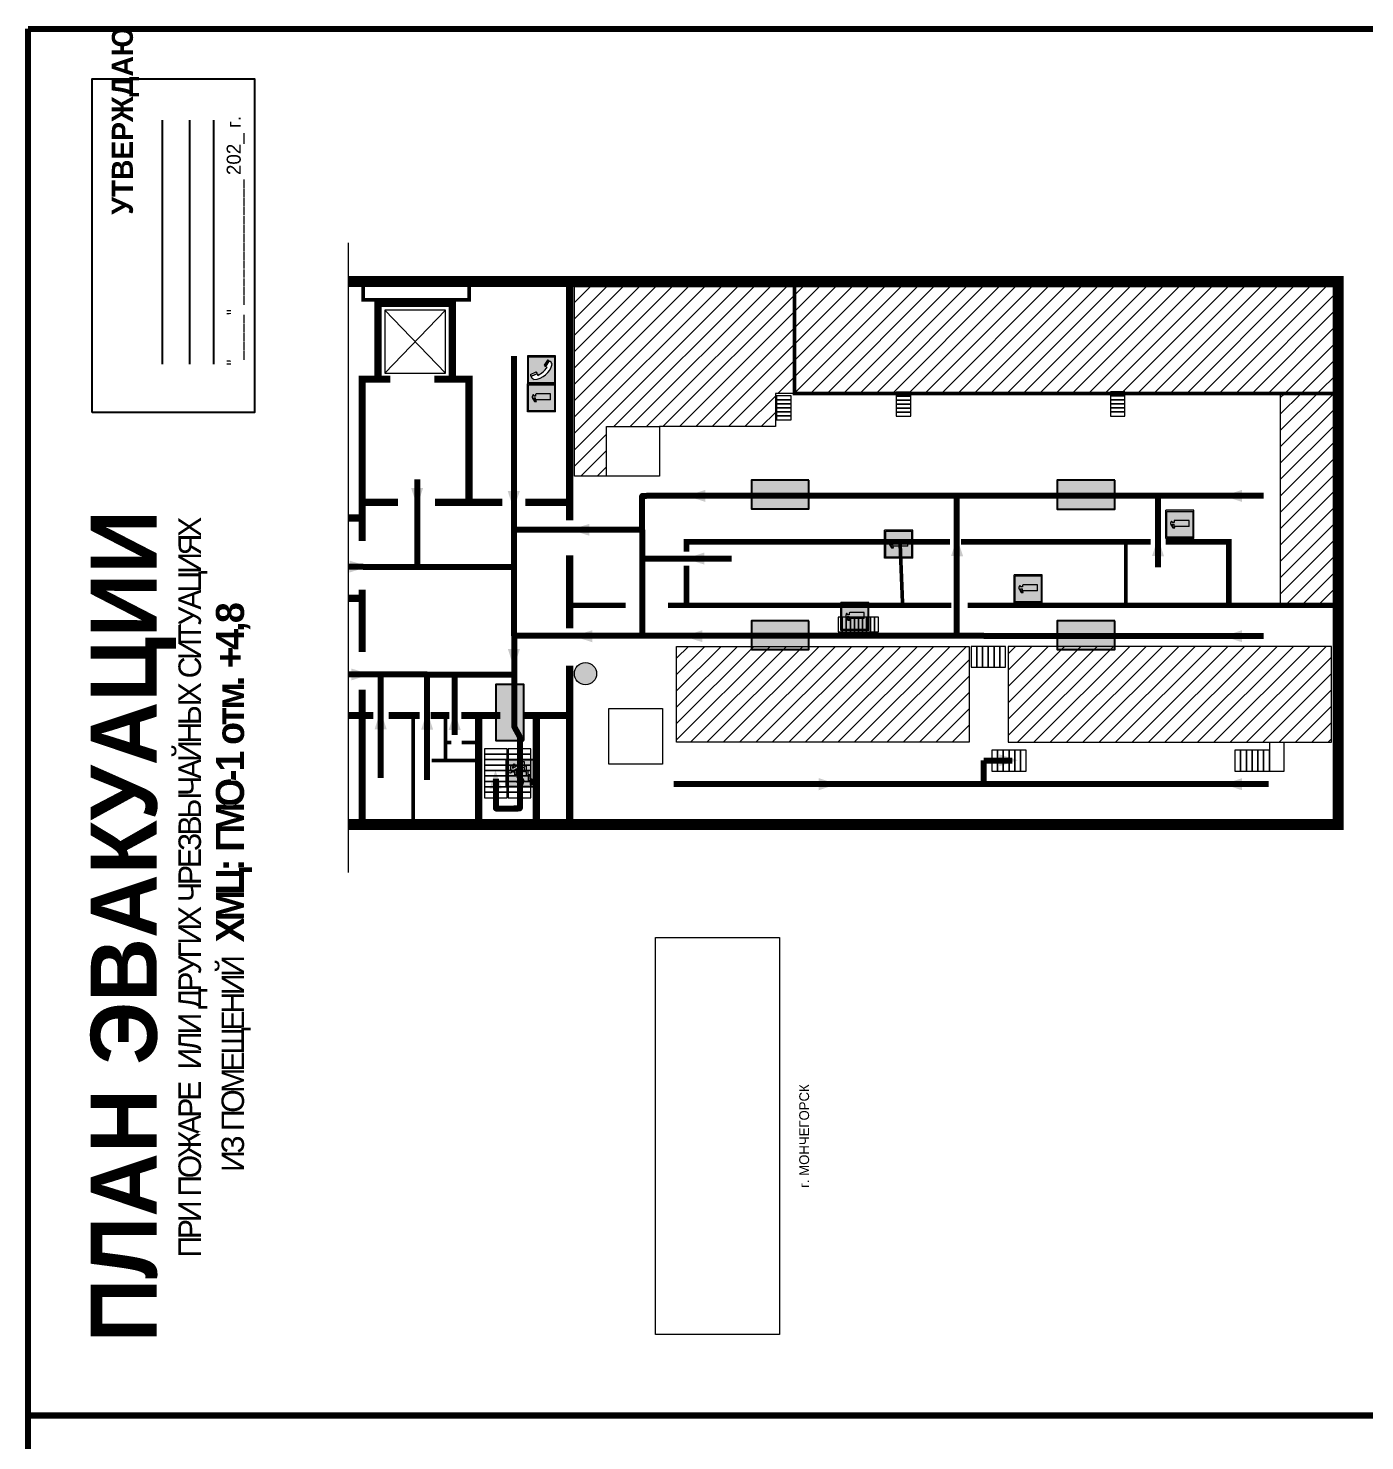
# Model space of a CAD drawing. Header units: millimetres. Extents: x 13114 to 67229, y 22859 to 38520.
# Drawn here: x 20843.1 to 21223.7, y 31678.1 to 32080.4 of the extents above; entities that cross this region are included whole.
import ezdxf

# ---------------------------------------------------------------- set-up
doc = ezdxf.new("R2010")
doc.units = ezdxf.units.MM
doc.layers.add('План_Штампы', color=7, linetype='Continuous')
doc.styles.add('обычный', font='arial.ttf')
picture_1 = doc.add_image_def('image1.jpg', size_in_pixel=(337, 105))
pattern_1 = [(225, (38722.0585, 40363.7072), (2.3276824, -2.3276824), [])]

# ---------------------------------------------------------------- blocks, each defined once
blk = doc.blocks.new('A$C7B8C2D5B')
at = {"lineweight": 0}
h = blk.add_hatch(color=5, dxfattribs=at)
h.dxf.hatch_style = 1
h.paths.add_polyline_path([(1.4, -3.02, 1), (-2.11, -3.02, 1)])
at = {"color": 5, "lineweight": 0}
blk.add_circle((-0.36, -3.02), 1.75, dxfattribs=at)
blk = doc.blocks.new('A$C7B4425F7')
at = {"true_color": 0xffffff}
blk.add_hatch(color=7, dxfattribs=at).paths.add_polyline_path([(0, 0), (-16, 0), (-16, -8), (0, -8)])
h = blk.add_hatch(color=126)
h.paths.add_polyline_path([(-0.2, -0.2), (-15.8, -0.2), (-15.8, -7.8), (-0.2, -7.8)])
h.paths.add_polyline_path([(-11.76, -2.03), (-11.76, -3.66), (-11.17, -3.66, -0.568275), (-11.17, -6.18), (-12.58, -6.18), (-12.58, -2.03)], flags=16)
h.paths.add_polyline_path([(-13.33, -4.12, -0.495768), (-13.59, -6.18), (-15.03, -6.18), (-15.03, -2.03), (-13.59, -2.03, -0.487973)], flags=16)
h.paths.add_polyline_path([(-10.25, -2.03), (-9.48, -2.03), (-9.48, -6.18), (-10.25, -6.18)], flags=16)
h.paths.add_polyline_path([(-13.84, -3.69), (-14.24, -3.69), (-14.24, -3.03), (-13.9, -3.03, -0.692621)], flags=0)
h.paths.add_polyline_path([(-9.15, -2.03), (-8.4, -2.03), (-8.04, -3.07), (-7.68, -2.03), (-6.93, -2.03), (-7.64, -4.1), (-6.93, -6.18), (-7.68, -6.18), (-8.04, -5.14), (-8.4, -6.18), (-9.15, -6.18), (-8.44, -4.1)], flags=16)
h.paths.add_polyline_path([(-11.76, -4.46), (-11.42, -4.46, -0.692621), (-11.36, -5.12), (-11.76, -5.12)], flags=0)
h.paths.add_polyline_path([(-13.9, -5.2), (-14.24, -5.2), (-14.24, -4.55), (-13.84, -4.55, -0.708038)], flags=0)
edge = h.paths.add_edge_path(flags=16)
edge.add_ellipse((-5.51, -4.08), major_axis=(0, 2.05), ratio=0.586184, start_angle=0, end_angle=360)
edge = h.paths.add_edge_path(flags=0)
edge.add_ellipse((-5.51, -4.08), major_axis=(0, 1.14), ratio=0.454828, start_angle=0, end_angle=360)
h.paths.add_polyline_path([(-4.13, -4.96, 0.377264), (-3.48, -4.52, 0.0555), (-3.16, -2.03), (-1.66, -2.03), (-1.66, -4.96), (-0.96, -4.96), (-0.96, -7.01), (-1.75, -7.01), (-1.75, -6.18), (-3.3, -6.18), (-3.3, -7.02), (-4.13, -7.02)], flags=16)
h.paths.add_polyline_path([(-2.73, -2.91), (-2.28, -2.91), (-2.28, -4.96), (-3.05, -4.96, 0.079136)], flags=0)
at = {"color": 126}
blk.add_lwpolyline([(-16, -8), (0, -8), (0, 0), (-16, 0)], close=True, dxfattribs=at)
blk = doc.blocks.new('вниз 3')
at = {"lineweight": 0, "true_color": 0xffffff}
h = blk.add_hatch(color=7, dxfattribs=at)
h.dxf.hatch_style = 1
h.paths.add_polyline_path([(40997.5, -4475.69), (40997.25, -4475.28), (40995.76, -4476.15), (40995.97, -4475.23), (40995.39, -4475.56), (40995.05, -4476.83), (40996.33, -4477.17), (40996.91, -4476.83), (40996, -4476.55)], flags=0)
h.paths.add_polyline_path([(40999.81, -4473.95), (41000.22, -4473.95), (41000.64, -4474.67), (41001.03, -4474.43), (41000.46, -4473.49), (41000.42, -4473.49), (40999.43, -4473.49), (40998.68, -4473.92), (40998.68, -4474.57), (40997.88, -4474.57), (40997.88, -4475), (40999.14, -4475), (40999.14, -4474.43), (40999.14, -4474.38), (40999.59, -4475.15), (40998.72, -4475.67), (40998.72, -4477.06), (40999.24, -4477.06), (40999.24, -4475.96), (40999.95, -4475.56), (40999.95, -4476.43), (41001.61, -4476.43), (41001.61, -4475.88), (41000.47, -4475.88), (41000.47, -4475.12)], flags=0)
h.paths.add_polyline_path([(40999.2, -4473.24, 1), (40998.35, -4473.24, 1)], flags=0)
h.paths.add_polyline_path([(41000.46, -4477.26), (41001.69, -4477.26), (41001.69, -4476.84), (41000.03, -4476.84), (41000.03, -4477.39), (40998.78, -4477.39), (40998.78, -4477.95), (40997.53, -4477.95), (40997.53, -4478.5), (40996.29, -4478.5), (40996.29, -4479.06), (40995.05, -4479.06), (40995.05, -4479.48), (40995.29, -4479.48), (40996.72, -4479.48), (40996.72, -4478.92), (40997.97, -4478.92), (40997.97, -4478.36), (40999.2, -4478.36), (40999.2, -4477.81), (41000.46, -4477.81)], flags=0)
h.paths.add_polyline_path([(41002.37, -4472.17), (40994.37, -4472.17), (40994.37, -4480.17), (41002.37, -4480.17)])
h.paths.add_polyline_path([(41002.16, -4479.96), (40994.57, -4479.96), (40994.57, -4472.37), (41002.16, -4472.37)], flags=16)
h.paths.add_polyline_path([(41001.61, -4475.88), (41001.61, -4476.43), (40999.95, -4476.43), (40999.95, -4475.56), (40999.24, -4475.96), (40999.24, -4477.06), (40998.72, -4477.06), (40998.72, -4475.67), (40999.59, -4475.15), (40999.14, -4474.38), (40999.14, -4474.43), (40999.14, -4475), (40997.88, -4475), (40997.88, -4474.57), (40998.68, -4474.57), (40998.68, -4473.92), (40999.43, -4473.49), (41000.42, -4473.49), (41000.46, -4473.49), (41001.03, -4474.43), (41000.64, -4474.67), (41000.22, -4473.95), (40999.81, -4473.95), (41000.47, -4475.12), (41000.47, -4475.88)], flags=0)
h.paths.add_polyline_path([(41001.69, -4476.84), (41001.69, -4477.26), (41000.46, -4477.26), (41000.46, -4477.81), (40999.2, -4477.81), (40999.2, -4478.36), (40997.97, -4478.36), (40997.97, -4478.92), (40996.72, -4478.92), (40996.72, -4479.48), (40995.05, -4479.48), (40995.05, -4479.06), (40996.29, -4479.06), (40996.29, -4478.5), (40997.53, -4478.5), (40997.53, -4477.95), (40998.78, -4477.95), (40998.78, -4477.39), (41000.03, -4477.39), (41000.03, -4476.84)], flags=0)
h.paths.add_polyline_path([(40998.35, -4473.24, -1), (40999.2, -4473.24, -1)], flags=0)
h.paths.add_polyline_path([(40997.5, -4475.69), (40996, -4476.55), (40996.91, -4476.83), (40996.33, -4477.17), (40995.05, -4476.83), (40995.39, -4475.56), (40995.97, -4475.23), (40995.76, -4476.15), (40997.25, -4475.28)], flags=0)
at = {"lineweight": 0}
h = blk.add_hatch(color=126, dxfattribs=at)
h.dxf.hatch_style = 1
h.paths.add_polyline_path([(41002.16, -4472.37), (40994.57, -4472.37), (40994.57, -4479.96), (41002.16, -4479.96)])
h.paths.add_polyline_path([(40995.97, -4475.23), (40995.76, -4476.15), (40997.25, -4475.28), (40997.5, -4475.69), (40996, -4476.55), (40996.91, -4476.83), (40996.33, -4477.17), (40995.05, -4476.83), (40995.39, -4475.56)], flags=16)
h.paths.add_polyline_path([(40997.88, -4474.57), (40998.68, -4474.57), (40998.68, -4473.92), (40999.43, -4473.49), (41000.42, -4473.49), (41000.46, -4473.49), (41001.03, -4474.43), (41000.64, -4474.67), (41000.22, -4473.95), (40999.81, -4473.95), (41000.47, -4475.12), (41000.47, -4475.88), (41001.61, -4475.88), (41001.61, -4476.43), (40999.95, -4476.43), (40999.95, -4475.56), (40999.24, -4475.96), (40999.24, -4477.06), (40998.72, -4477.06), (40998.72, -4475.67), (40999.59, -4475.15), (40999.14, -4474.38), (40999.14, -4474.43), (40999.14, -4475), (40997.88, -4475)], flags=16)
h.paths.add_polyline_path([(40998.35, -4473.24, -1), (40999.2, -4473.24, -1)], flags=16)
h.paths.add_polyline_path([(40997.53, -4477.95), (40998.78, -4477.95), (40998.78, -4477.39), (41000.03, -4477.39), (41000.03, -4476.84), (41001.69, -4476.84), (41001.69, -4477.26), (41000.46, -4477.26), (41000.46, -4477.81), (40999.2, -4477.81), (40999.2, -4478.36), (40997.97, -4478.36), (40997.97, -4478.92), (40996.72, -4478.92), (40996.72, -4479.48), (40995.05, -4479.48), (40995.05, -4479.06), (40996.29, -4479.06), (40996.29, -4478.5), (40997.53, -4478.5)], flags=16)
at = {"lineweight": 0, "true_color": 0xffffff}
h = blk.add_hatch(color=7, dxfattribs=at)
h.dxf.hatch_style = 1
h.paths.add_polyline_path([(40999.2, -4473.24, 1), (40998.35, -4473.24, 1)])
h.paths.add_polyline_path([(40999.81, -4473.95), (41000.22, -4473.95), (41000.64, -4474.67), (41001.03, -4474.43), (41000.46, -4473.49), (41000.42, -4473.49), (40999.43, -4473.49), (40998.68, -4473.92), (40998.68, -4474.57), (40997.88, -4474.57), (40997.88, -4475), (40999.14, -4475), (40999.14, -4474.43), (40999.14, -4474.38), (40999.59, -4475.15), (40998.72, -4475.67), (40998.72, -4477.06), (40999.24, -4477.06), (40999.24, -4475.96), (40999.95, -4475.56), (40999.95, -4476.43), (41001.61, -4476.43), (41001.61, -4475.88), (41000.47, -4475.88), (41000.47, -4475.12)])
h.paths.add_polyline_path([(40999.2, -4477.81), (41000.46, -4477.81), (41000.46, -4477.26), (41001.69, -4477.26), (41001.69, -4476.84), (41000.03, -4476.84), (41000.03, -4477.39), (40998.78, -4477.39), (40998.78, -4477.95), (40997.53, -4477.95), (40997.53, -4478.5), (40996.29, -4478.5), (40996.29, -4479.06), (40995.05, -4479.06), (40995.05, -4479.48), (40995.29, -4479.48), (40996.72, -4479.48), (40996.72, -4478.92), (40997.97, -4478.92), (40997.97, -4478.36), (40999.2, -4478.36)])
h.paths.add_polyline_path([(40997.5, -4475.69), (40997.25, -4475.28), (40995.76, -4476.15), (40995.97, -4475.23), (40995.39, -4475.56), (40995.05, -4476.83), (40996.33, -4477.17), (40996.91, -4476.83), (40996, -4476.55)])
at = {"color": 126, "lineweight": 0}
for points in [[(40994.37, -4472.17), (41002.37, -4472.17), (41002.37, -4480.17), (40994.37, -4480.17)], [(40994.57, -4472.37), (41002.16, -4472.37), (41002.16, -4479.96), (40994.57, -4479.96)]]:
    blk.add_lwpolyline(points, close=True, dxfattribs=at)
for points in [[(40999.14, -4474.43), (40999.14, -4475), (40997.88, -4475), (40997.88, -4474.57), (40998.68, -4474.57), (40998.68, -4473.92), (40999.43, -4473.49), (41000.42, -4473.49), (41000.46, -4473.49), (41001.03, -4474.43), (41000.64, -4474.67), (41000.22, -4473.95), (40999.81, -4473.95), (41000.47, -4475.12), (41000.47, -4475.88), (41001.61, -4475.88), (41001.61, -4476.43), (40999.95, -4476.43), (40999.95, -4475.56), (40999.24, -4475.96), (40999.24, -4477.06), (40998.72, -4477.06), (40998.72, -4475.67), (40999.59, -4475.15), (40999.14, -4474.38), (40999.14, -4474.43)], [(40995.05, -4476.83), (40995.39, -4475.56), (40995.97, -4475.23), (40995.76, -4476.15), (40997.25, -4475.28), (40997.5, -4475.69), (40996, -4476.55), (40996.91, -4476.83), (40996.33, -4477.17), (40995.05, -4476.83)], [(40995.29, -4479.48), (40995.05, -4479.48), (40995.05, -4479.06), (40996.29, -4479.06), (40996.29, -4478.5), (40997.53, -4478.5), (40997.53, -4477.95), (40998.78, -4477.95), (40998.78, -4477.39), (41000.03, -4477.39), (41000.03, -4476.84), (41001.69, -4476.84), (41001.69, -4477.26), (41000.46, -4477.26), (41000.46, -4477.81), (40999.2, -4477.81), (40999.2, -4478.36), (40997.97, -4478.36), (40997.97, -4478.92), (40996.72, -4478.92), (40996.72, -4479.48), (40995.05, -4479.48)]]:
    blk.add_lwpolyline(points, dxfattribs=at)
blk.add_circle((40998.77, -4473.24), 0.426, dxfattribs=at)
blk = doc.blocks.new('A$C32E8229D')
at = {"true_color": 0xffffff}
blk.add_hatch(color=7, dxfattribs=at).paths.add_polyline_path([(0, 0), (0, -8), (16, -8), (16, 0)])
h = blk.add_hatch(color=126)
h.paths.add_polyline_path([(0.2, -0.2), (15.8, -0.2), (15.8, -7.8), (0.2, -7.8)])
h.paths.add_polyline_path([(13.49, -2.05), (12.08, -2.05), (11.37, -2.63, 0.162397), (11.29, -2.84), (11.29, -3.63), (10.35, -3.63), (10.35, -4.05), (11.68, -4.05), (11.68, -3.48), (12.26, -4.28), (11.29, -5.1), (11.29, -6.78), (11.85, -6.78), (11.85, -5.44), (12.8, -4.64), (12.8, -5.94), (14.46, -5.94), (14.46, -5.39), (13.45, -5.39), (13.45, -3.97), (12.46, -2.59), (13.15, -2.59), (13.69, -3.34), (14.18, -3)], flags=16)
h.paths.add_polyline_path([(10.74, -1.82, 1), (11.8, -1.82, 1)], flags=16)
h.paths.add_polyline_path([(9.39, -3.59), (5.99, -3.59), (6.56, -3.03), (5.91, -3.03), (5.1, -3.83), (5.91, -4.64), (6.56, -4.64), (5.99, -4.09), (9.39, -4.09)], flags=16)
h.paths.add_polyline_path([(4.29, -1.08), (1.72, -1.08), (1.72, -6.6), (4.29, -6.6)], flags=16)
at = {"color": 126}
blk.add_lwpolyline([(16, -8), (0, -8), (0, 0), (16, 0)], close=True, dxfattribs=at)
blk = doc.blocks.new('A$C3AD82952')
at = {"true_color": 0xf5f5ff}
h = blk.add_hatch(color=7, dxfattribs=at)
h.dxf.hatch_style = 1
h.paths.add_polyline_path([(8.21, 8.73, 0.414214), (7.89, 9.05), (7.22, 9.05), (7.22, 9.92), (7.59, 9.92, 1), (7.57, 10.36), (7.22, 10.36), (7.22, 10.6), (6.43, 10.6), (6.43, 10.36), (6.01, 10.36), (4.74, 9.59), (4.74, 8.69), (4.98, 8.73), (4.98, 9.26), (6.12, 9.91), (6.43, 9.91), (6.43, 9.05), (5.76, 9.05, 0.414214), (5.44, 8.73), (5.44, 2.2), (8.21, 2.2)], flags=0)
h.paths.add_polyline_path([(12.8, 12.8), (0, 12.8), (0, 0), (12.8, 0)])
h.paths.add_polyline_path([(0.51, 12.29), (12.29, 12.29), (12.29, 0.51), (0.51, 0.51)], flags=16)
h.paths.add_polyline_path([(4.74, 9.59), (6.01, 10.36), (6.43, 10.36), (6.43, 10.6), (7.22, 10.6), (7.22, 10.36), (7.59, 10.36, -0.94586), (7.59, 9.92), (7.22, 9.92), (7.22, 9.05), (7.89, 9.05, -0.414214), (8.21, 8.73), (8.21, 2.2), (5.44, 2.2), (5.44, 8.73, -0.414214), (5.76, 9.05), (6.43, 9.05), (6.43, 9.91), (6.12, 9.91), (4.98, 9.26), (4.98, 8.73), (4.74, 8.69)], flags=0)
h = blk.add_hatch(color=242)
h.dxf.hatch_style = 1
h.paths.add_polyline_path([(12.29, 12.29), (0.51, 12.29), (0.51, 0.51), (12.29, 0.51)])
h.paths.add_polyline_path([(4.74, 8.69), (4.74, 9.59), (6.01, 10.36), (6.43, 10.36), (6.43, 10.6), (7.22, 10.6), (7.22, 10.36), (7.59, 10.36, -0.94586), (7.59, 9.92), (7.22, 9.92), (7.22, 9.05), (7.89, 9.05, -0.414214), (8.21, 8.73), (8.21, 2.2), (5.44, 2.2), (5.44, 8.73, -0.414214), (5.76, 9.05), (6.43, 9.05), (6.43, 9.91), (6.12, 9.91), (4.98, 9.26), (4.98, 8.73)], flags=16)
h = blk.add_hatch(color=7, dxfattribs=at)
h.dxf.hatch_style = 1
h.paths.add_polyline_path([(8.21, 8.73, 0.414214), (7.89, 9.05), (7.22, 9.05), (7.22, 9.92), (7.59, 9.92, 1), (7.57, 10.36), (7.22, 10.36), (7.22, 10.6), (6.43, 10.6), (6.43, 10.36), (6.01, 10.36), (4.74, 9.59), (4.74, 8.69), (4.98, 8.73), (4.98, 9.26), (6.12, 9.91), (6.43, 9.91), (6.43, 9.05), (5.76, 9.05, 0.414214), (5.44, 8.73), (5.44, 2.2), (8.21, 2.2)])
at = {"color": 242, "lineweight": 5}
for p, q in [((0, 0), (0, 12.8)), ((0, 12.8), (12.8, 12.8)), ((6.01, 10.36), (4.74, 9.59)), ((4.74, 9.59), (4.74, 8.69)), ((4.74, 8.69), (4.98, 8.73)), ((4.98, 9.26), (6.12, 9.91)), ((4.98, 8.73), (4.98, 9.26)), ((5.44, 2.2), (5.44, 8.73)), ((5.76, 9.05), (6.43, 9.05)), ((6.01, 10.36), (6.43, 10.36)), ((6.12, 9.91), (6.43, 9.91)), ((7.22, 10.6), (6.43, 10.6)), ((6.43, 10.6), (6.43, 10.36)), ((6.43, 9.91), (6.43, 9.05)), ((7.22, 10.36), (7.22, 10.6)), ((7.59, 10.36), (7.22, 10.36)), ((7.22, 9.05), (7.22, 9.92)), ((7.59, 9.92), (7.22, 9.92)), ((7.89, 9.05), (7.22, 9.05)), ((8.21, 2.2), (8.21, 8.73)), ((12.8, 0), (12.8, 12.8)), ((0, 0), (12.8, 0)), ((5.44, 2.2), (8.21, 2.2))]:
    blk.add_line(p, q, dxfattribs=at)
blk.add_lwpolyline([(0.51, 12.29), (12.29, 12.29), (12.29, 0.51), (0.51, 0.51)], close=True, dxfattribs=at)
for centre, radius, start, end in [((5.76, 8.73), 0.32, 90, 180), ((7.58, 10.14), 0.223, 273.18746, 86.81254), ((7.89, 8.73), 0.32, 0, 90)]:
    blk.add_arc(centre, radius, start, end, dxfattribs=at)
blk = doc.blocks.new('A$C456E1F9C')
at = {"lineweight": 5}
h = blk.add_hatch(color=242, dxfattribs=at)
h.paths.add_polyline_path([(0.51, -1.47), (0.51, -13.26), (12.29, -13.26), (12.29, -1.47)])
h.paths.add_polyline_path([(5.42, -4.95, -0.254479), (4.78, -5.4), (3.52, -2.53, -0.209735), (4.23, -2.4)], flags=16)
h.paths.add_polyline_path([(8.53, -8.6), (10.87, -10.17), (10.54, -10.76), (8.03, -9.13, -0.192251)], flags=16)
h.paths.add_polyline_path([(4.61, -5.49, 0.005518), (3.87, -5.72, 0.128647), (7.49, -10.01, 0.00809), (7.83, -9.33), (10.47, -10.97, -0.16736), (8.99, -12.25, -0.327862), (1.95, -3.95, -0.166952), (3.36, -2.62)], flags=16)
at = {"color": 242, "lineweight": 5}
for p, q in [((0, -13.77), (0, -0.97)), ((12.8, -0.97), (0, -0.97)), ((4.61, -5.49), (3.36, -2.62)), ((3.52, -2.53), (4.78, -5.4)), ((4.23, -2.4), (5.42, -4.95)), ((12.8, -13.77), (12.8, -0.97)), ((7.83, -9.33), (10.47, -10.97)), ((8.03, -9.13), (10.54, -10.76)), ((10.81, -10.12), (8.53, -8.6)), ((10.54, -10.76), (10.8, -10.3)), ((10.8, -10.3), (10.81, -10.12)), ((0, -13.77), (12.8, -13.77))]:
    blk.add_line(p, q, dxfattribs=at)
blk.add_lwpolyline([(0.51, -1.47), (12.29, -1.47), (12.29, -13.26), (0.51, -13.26)], close=True, dxfattribs=at)
for centre, radius, start, end in [((4.59, -5.34), 2.99, 114.28453, 152.19739), ((11.12, -3.31), 9.19, 183.99153, 256.60086), ((4.02, -3.27), 0.891, 76.32839, 123.70924), ((14.98, -39.1), 35.17, 107.14873, 108.41345), ((13.86, -0.94), 11.08, 205.55365, 234.87622), ((4.68, -4.59), 0.824, 276.9621, 334.07228), ((-13.31, 0.8), 23.44, 332.54871, 334.40268), ((8.94, -9.5), 0.989, 114.40924, 157.93883), ((7.87, -9.46), 3, 291.92908, 329.9329)]:
    blk.add_arc(centre, radius, start, end, dxfattribs=at)

msp = doc.modelspace()

# ---------------------------------------------------------------- hatches: boundary and pattern name
at = {"lineweight": 0}
h = msp.add_hatch(dxfattribs=at)
h.set_pattern_fill('ANSI31', color=256, scale=1.0368, angle=180)
h.set_pattern_definition(pattern_1)
h.paths.add_polyline_path([(21055.88, 31976.41), (21061.36, 31976.41), (21061.36, 32006.84), (20998.7, 32006.84), (20998.7, 31952.85), (21007.75, 31952.85), (21007.75, 31966.95), (21022.92, 31966.95), (21055.88, 31966.95)])
h.paths.add_polyline_path([(21061.36, 32006.84), (21061.36, 31976.41), (21090.32, 31976.41), (21090.32, 31976.74), (21094.46, 31976.74), (21151.26, 31976.59), (21151.26, 31976.82), (21155.4, 31976.82), (21216.15, 31976.41), (21216.15, 32006.84)])
h = msp.add_hatch(dxfattribs=at)
h.set_pattern_fill('ANSI31', color=256, scale=1.0368, angle=180)
h.set_pattern_definition(pattern_1)
h.paths.add_polyline_path([(21199.65, 31916.56), (21216.15, 31916.56), (21216.15, 31976.41), (21199.65, 31976.41)])
h = msp.add_hatch(dxfattribs=at)
h.set_pattern_fill('ANSI31', color=256, scale=1.0368, angle=180)
h.set_pattern_definition(pattern_1)
h.paths.add_polyline_path([(21122.15, 31904.37), (21122.15, 31877.04), (21151.14, 31877.04), (21214.28, 31877.04), (21214.28, 31904.37)])
h.paths.add_polyline_path([(21111.07, 31877.04), (21111.07, 31904.37), (21027.75, 31904.37), (21027.75, 31877.04)])

# ---------------------------------------------------------------- linework, layer by layer
at = {"color": 1, "lineweight": 100}
for points in [[(20843.15, 32080.27), (21443.15, 32080.27), (21443.15, 31685.27), (20843.15, 31685.27)], [(20843.15, 31685.27), (21443.15, 31685.27), (21443.15, 31290.27), (20843.15, 31290.27)]]:
    msp.add_lwpolyline(points, close=True, dxfattribs=at)
msp.add_lwpolyline([(20861.34, 31971), (20861.34, 32066.01), (20907.55, 32066.01), (20907.55, 31971)], close=True)
for points in [[(20881.39, 31984.75), (20881.39, 32054.28)], [(20889.15, 31984.75), (20889.15, 32054.28)], [(20895.94, 31984.75), (20895.94, 32054.28)]]:
    msp.add_lwpolyline(points)
at = {"lineweight": 0}
for points in [[(20934.32, 31839.99), (20934.32, 32019.33)], [(21007.75, 31952.85), (20998.7, 31952.85), (20998.7, 32006.84), (21216.15, 32006.84), (21216.15, 31976.41)], [(20961.96, 32000.14), (20944.69, 31982.2)], [(20961.96, 31982.2), (20944.69, 32000.14)], [(21216.15, 31976.41), (21055.88, 31976.41), (21055.88, 31966.95), (21022.92, 31966.95), (21022.92, 31952.85), (21007.75, 31952.85), (21007.75, 31966.95), (21022.92, 31966.95)], [(21111.07, 31904.37), (21111.07, 31877.04), (21027.75, 31877.04), (21027.75, 31904.37), (21111.07, 31904.37)], [(21151.14, 31877.04), (21214.28, 31877.04), (21214.28, 31904.37), (21122.15, 31904.37), (21122.15, 31877.04), (21151.14, 31877.04)]]:
    msp.add_lwpolyline(points, dxfattribs=at)
for points, const_width in [([(21200.47, 32008.32), (21216.15, 32008.32), (21216.15, 31853.62), (20934.32, 31853.62)], 3.11), ([(21200.47, 32008.32), (20934.32, 32008.32)], 3.11), ([(20968.65, 32008.32), (20968.65, 32003.06), (20938.49, 32003.06), (20938.49, 32008.41)], 1.04), ([(20997.34, 32008.32), (20997.34, 31940.24)], 2.07), ([(20958.74, 31980.47), (20963.87, 31980.47), (20963.87, 32002.08), (20942.7, 32002.08), (20942.7, 31980.47)], 2.07), ([(20938.23, 31945.41), (20938.23, 31980.47), (20946.22, 31980.47)], 2.07), ([(20963.87, 31980.47), (20968.65, 31980.47), (20968.65, 31945.41)], 2.07), ([(20938.23, 31934.36), (20938.23, 31945.41), (20948.41, 31945.41)], 2.07), ([(20958.93, 31945.41), (20978.17, 31945.41)], 2.07), ([(20997.34, 31945.41), (20984.7, 31945.41)], 2.07), ([(20938.23, 31940.89), (20934.32, 31940.89)], 2.07), ([(21030.57, 31931.32), (21030.57, 31934.12), (21105.62, 31934.12)], 1.56), ([(21108.75, 31934.12), (21162.74, 31934.12)], 1.56), ([(21167.03, 31934.12), (21185.02, 31934.12), (21185.02, 31916.05)], 1.56), ([(20997.34, 31909.5), (20997.34, 31930.25)], 2.07), ([(21091.39, 31934.12), (21092.11, 31916.05)], 1.04), ([(21155.64, 31916.05), (21155.64, 31934.12)], 1.04), ([(21094.99, 31916.05), (21092.11, 31916.05), (21030.57, 31916.05), (21030.57, 31927.36)], 1.56), ([(20934.32, 31918.07), (20938.23, 31918.07), (20938.23, 31902.79)], 2.07), ([(20938.23, 31918.07), (20938.23, 31920.49)], 2.07), ([(21013.25, 31916.05), (20997.02, 31916.05)], 1.56), ([(21030.57, 31916.05), (21025.34, 31916.05)], 1.56), ([(21106, 31916.05), (21094.99, 31916.05)], 1.56), ([(21215.09, 31916.05), (21110.63, 31916.05)], 1.56), ([(20997.34, 31853.68), (20997.34, 31898.87)], 2.07), ([(20938.23, 31892), (20938.23, 31853.73)], 2.07), ([(20941.43, 31884.68), (20934.32, 31884.68)], 2.07), ([(20954.64, 31884.68), (20945.79, 31884.68)], 2.07), ([(20952.78, 31884.68), (20952.78, 31853.73)], 1.04), ([(20963.08, 31884.68), (20957.75, 31884.68)], 2.07), ([(20961.98, 31884.68), (20961.98, 31871.82), (20958.02, 31871.82), (20971.43, 31871.82), (20971.43, 31884.68)], 1.04), ([(20977.53, 31884.68), (20966.47, 31884.68)], 2.07), ([(20971.43, 31884.87), (20971.43, 31854.04)], 2.07), ([(20997.17, 31884.68), (20983.89, 31884.68)], 2.07), ([(20987.85, 31884.68), (20987.85, 31853.77)], 2.07), ([(20961.98, 31877.03), (20963.63, 31877.03)], 1.04), ([(20970.87, 31877.03), (20966.57, 31877.03)], 1.04)]:
    msp.add_lwpolyline(points, dxfattribs=dict(at, const_width=const_width))
at = {"lineweight": 0, "const_width": 1.04}
msp.add_lwpolyline([(21216.15, 32008.32), (21061.36, 32008.32), (21061.36, 31976.41), (21216.15, 31976.41)], close=True, dxfattribs=at)
at = {"lineweight": 0}
for points in [[(20961.96, 32000.14), (20944.69, 32000.14), (20944.69, 31982.2), (20961.96, 31982.2)], [(21060.36, 31975.71), (21056.22, 31975.71), (21056.22, 31974.57), (21060.36, 31974.57)], [(21094.46, 31976.74), (21090.32, 31976.74), (21090.32, 31975.6), (21094.46, 31975.6)], [(21094.46, 31975.6), (21090.32, 31975.6), (21090.32, 31974.46), (21094.46, 31974.46)], [(21155.4, 31976.82), (21151.26, 31976.82), (21151.26, 31975.68), (21155.4, 31975.68)], [(21155.4, 31975.68), (21151.26, 31975.68), (21151.26, 31974.54), (21155.4, 31974.54)], [(21216.15, 31976.41), (21199.65, 31976.41), (21199.65, 31916.56), (21216.15, 31916.56)], [(21060.36, 31974.57), (21056.22, 31974.57), (21056.22, 31973.42), (21060.36, 31973.42)], [(21060.36, 31973.42), (21056.22, 31973.42), (21056.22, 31972.28), (21060.36, 31972.28)], [(21060.36, 31972.28), (21056.22, 31972.28), (21056.22, 31971.14), (21060.36, 31971.14)], [(21060.36, 31971.14), (21056.22, 31971.14), (21056.22, 31970), (21060.36, 31970)], [(21094.46, 31974.46), (21090.32, 31974.46), (21090.32, 31973.32), (21094.46, 31973.32)], [(21094.46, 31973.32), (21090.32, 31973.32), (21090.32, 31972.18), (21094.46, 31972.18)], [(21094.46, 31972.18), (21090.32, 31972.18), (21090.32, 31971.04), (21094.46, 31971.04)], [(21094.46, 31971.04), (21090.32, 31971.04), (21090.32, 31969.9), (21094.46, 31969.9)], [(21155.4, 31974.54), (21151.26, 31974.54), (21151.26, 31973.4), (21155.4, 31973.4)], [(21155.4, 31973.4), (21151.26, 31973.4), (21151.26, 31972.26), (21155.4, 31972.26)], [(21155.4, 31972.26), (21151.26, 31972.26), (21151.26, 31971.12), (21155.4, 31971.12)], [(21155.4, 31971.12), (21151.26, 31971.12), (21151.26, 31969.97), (21155.4, 31969.97)], [(21060.36, 31970), (21056.22, 31970), (21056.22, 31968.86), (21060.36, 31968.86)], [(21074.94, 31908.54), (21074.94, 31912.68), (21073.8, 31912.68), (21073.8, 31908.54)], [(21076.08, 31908.54), (21076.08, 31912.68), (21074.94, 31912.68), (21074.94, 31908.54)], [(21077.23, 31908.54), (21077.23, 31912.68), (21076.08, 31912.68), (21076.08, 31908.54)], [(21078.37, 31908.54), (21078.37, 31912.68), (21077.23, 31912.68), (21077.23, 31908.54)], [(21079.51, 31908.54), (21079.51, 31912.68), (21078.37, 31912.68), (21078.37, 31908.54)], [(21080.65, 31908.54), (21080.65, 31912.68), (21079.51, 31912.68), (21079.51, 31908.54)], [(21081.79, 31908.54), (21081.79, 31912.68), (21080.65, 31912.68), (21080.65, 31908.54)], [(21082.93, 31908.54), (21082.93, 31912.68), (21081.79, 31912.68), (21081.79, 31908.54)], [(21084.07, 31908.54), (21084.07, 31912.68), (21082.93, 31912.68), (21082.93, 31908.54)], [(21085.21, 31908.54), (21085.21, 31912.68), (21084.07, 31912.68), (21084.07, 31908.54)], [(21113.23, 31898.46), (21113.23, 31904.37), (21111.59, 31904.37), (21111.59, 31898.46)], [(21114.86, 31898.46), (21114.86, 31904.37), (21113.23, 31904.37), (21113.23, 31898.46)], [(21116.5, 31898.46), (21116.5, 31904.37), (21114.86, 31904.37), (21114.86, 31898.46)], [(21118.14, 31898.46), (21118.14, 31904.37), (21116.5, 31904.37), (21116.5, 31898.46)], [(21119.78, 31898.46), (21119.78, 31904.37), (21118.14, 31904.37), (21118.14, 31898.46)], [(21121.42, 31898.46), (21121.42, 31904.37), (21119.78, 31904.37), (21119.78, 31898.46)], [(21023.7, 31870.8), (21008.42, 31870.8), (21008.42, 31886.64), (21023.7, 31886.64)], [(20979.51, 31875.21), (20973.05, 31875.21), (20973.05, 31873.66), (20979.51, 31873.66)], [(20986.28, 31875.21), (20979.82, 31875.21), (20979.82, 31873.66), (20986.28, 31873.66)], [(21119.14, 31868.86), (21119.14, 31874.78), (21117.5, 31874.78), (21117.5, 31868.86)], [(21120.77, 31868.86), (21120.77, 31874.78), (21119.14, 31874.78), (21119.14, 31868.86)], [(21122.41, 31868.86), (21122.41, 31874.78), (21120.77, 31874.78), (21120.77, 31868.86)], [(21124.05, 31868.86), (21124.05, 31874.78), (21122.41, 31874.78), (21122.41, 31868.86)], [(21125.69, 31868.86), (21125.69, 31874.78), (21124.05, 31874.78), (21124.05, 31868.86)], [(21127.33, 31868.86), (21127.33, 31874.78), (21125.69, 31874.78), (21125.69, 31868.86)], [(21188.35, 31868.86), (21188.35, 31874.78), (21186.71, 31874.78), (21186.71, 31868.86)], [(21189.99, 31868.86), (21189.99, 31874.78), (21188.35, 31874.78), (21188.35, 31868.86)], [(21191.62, 31868.86), (21191.62, 31874.78), (21189.99, 31874.78), (21189.99, 31868.86)], [(21193.26, 31868.86), (21193.26, 31874.78), (21191.62, 31874.78), (21191.62, 31868.86)], [(21194.9, 31868.86), (21194.9, 31874.78), (21193.26, 31874.78), (21193.26, 31868.86)], [(21196.54, 31868.86), (21196.54, 31874.78), (21194.9, 31874.78), (21194.9, 31868.86)], [(21200.76, 31868.86), (21200.76, 31877.01), (21196.54, 31877.01), (21196.54, 31868.86)], [(20979.51, 31873.66), (20973.05, 31873.66), (20973.05, 31872.11), (20979.51, 31872.11)], [(20979.51, 31872.11), (20973.05, 31872.11), (20973.05, 31870.55), (20979.51, 31870.55)], [(20979.51, 31870.55), (20973.05, 31870.55), (20973.05, 31869), (20979.51, 31869)], [(20986.28, 31873.66), (20979.82, 31873.66), (20979.82, 31872.11), (20986.28, 31872.11)], [(20986.28, 31872.11), (20979.82, 31872.11), (20979.82, 31870.55), (20986.28, 31870.55)], [(20986.28, 31870.55), (20979.82, 31870.55), (20979.82, 31869), (20986.28, 31869)], [(20979.51, 31869), (20973.05, 31869), (20973.05, 31867.45), (20979.51, 31867.45)], [(20979.51, 31867.45), (20973.05, 31867.45), (20973.05, 31865.9), (20979.51, 31865.9)], [(20986.28, 31869), (20979.82, 31869), (20979.82, 31867.45), (20986.28, 31867.45)], [(20986.28, 31867.45), (20979.82, 31867.45), (20979.82, 31865.9), (20986.28, 31865.9)], [(20979.51, 31865.9), (20973.05, 31865.9), (20973.05, 31864.35), (20979.51, 31864.35)], [(20979.51, 31864.35), (20973.05, 31864.35), (20973.05, 31862.8), (20979.51, 31862.8)], [(20979.51, 31862.8), (20973.05, 31862.8), (20973.05, 31861.25), (20979.51, 31861.25)], [(20986.28, 31865.9), (20979.82, 31865.9), (20979.82, 31864.35), (20986.28, 31864.35)], [(20986.28, 31864.35), (20979.82, 31864.35), (20979.82, 31862.8), (20986.28, 31862.8)], [(20986.28, 31862.8), (20979.82, 31862.8), (20979.82, 31861.25), (20986.28, 31861.25)]]:
    msp.add_lwpolyline(points, close=True, dxfattribs=at)
at = {"color": 126, "lineweight": 100, "true_color": 0x008754}
for points in [[(21115.23, 31907.34), (20981.46, 31907.34), (20981.46, 31986.98)], [(20953.85, 31951.94), (20953.85, 31927.03)], [(21017.99, 31937.54), (21017.99, 31947.2), (21019.19, 31947.2)], [(21194.88, 31947.2), (21019.19, 31947.2)], [(21107.59, 31907.34), (21107.59, 31947.2)], [(21164.81, 31947.2), (21164.81, 31926.95)], [(21017.99, 31937.54), (20981.46, 31937.54)], [(21017.99, 31937.54), (21017.99, 31929.33)], [(20938.5, 31927.03), (20934.32, 31927.03)], [(20938.5, 31927.03), (20981.46, 31927.03)], [(21043.4, 31929.33), (21017.99, 31929.33), (21017.99, 31907.34)], [(20981.46, 31907.34), (20981.46, 31881.48), (20983.12, 31878.48), (20983.12, 31858.18), (20981.37, 31858.18)], [(21115.23, 31907.34), (21194.88, 31907.34)], [(20956.72, 31866.4), (20956.72, 31896.38), (20934.32, 31896.38)], [(20943.47, 31896.38), (20943.47, 31866.9)], [(20956.72, 31896.38), (20981.46, 31896.38)], [(20964.55, 31896.38), (20964.55, 31879.16)], [(21115.23, 31865.09), (21115.23, 31871.9), (21115.23, 31871.9)], [(21115.23, 31871.9), (21123.34, 31871.9)], [(20976.26, 31866.63), (20976.26, 31858.18), (20982.69, 31858.18)], [(21073.51, 31865.09), (21026.96, 31865.09)], [(21196.34, 31865.09), (21073.51, 31865.09)]]:
    msp.add_lwpolyline(points, dxfattribs=at)
at = {"layer": 'План_Штампы', "color": 126, "true_color": 0x008754}
for points in [[(20952.16, 31949.48), (20955.59, 31949.47), (20953.89, 31944.21)], [(20979.67, 31948.59), (20983.09, 31948.58), (20981.39, 31943.32)], [(21035.94, 31948.94), (21035.93, 31945.51), (21030.67, 31947.21)], [(21188.77, 31948.94), (21188.76, 31945.51), (21183.5, 31947.21)], [(21002.95, 31939.29), (21002.94, 31935.86), (20997.68, 31937.56)], [(21109.33, 31930.05), (21105.9, 31930.06), (21107.6, 31935.32)], [(21166.55, 31930.05), (21163.13, 31930.06), (21164.82, 31935.32)], [(21035.62, 31931.09), (21035.61, 31927.66), (21030.35, 31929.36)], [(20934.61, 31925.38), (20934.62, 31928.81), (20939.88, 31927.11)], [(21003.73, 31908.98), (21003.72, 31905.55), (20998.46, 31907.25)], [(21035.13, 31908.98), (21035.12, 31905.55), (21029.86, 31907.25)], [(21188.77, 31908.98), (21188.76, 31905.55), (21183.5, 31907.25)], [(20979.7, 31903.6), (20983.13, 31903.59), (20981.43, 31898.33)], [(20935.1, 31894.65), (20935.11, 31898.08), (20940.37, 31896.38)], [(20945.2, 31880.76), (20941.77, 31880.77), (20943.47, 31886.03)], [(20958.45, 31880.63), (20955.02, 31880.64), (20956.72, 31885.9)], [(20966.28, 31880.52), (20962.85, 31880.53), (20964.55, 31885.79)], [(21119.61, 31870.22), (21119.62, 31873.65), (21124.88, 31871.95)], [(20977.93, 31863.81), (20974.5, 31863.82), (20976.2, 31869.08)], [(21068.24, 31863.4), (21068.25, 31866.83), (21073.51, 31865.13)], [(21188.76, 31866.83), (21188.75, 31863.4), (21183.49, 31865.1)]]:
    msp.add_solid(points, dxfattribs=at)

# ---------------------------------------------------------------- block references
for name, p, xscale, yscale, zscale, rotation in [('A$C456E1F9C', (20984.67, 31979.14), 0.625, 0.625, 0.625, 90), ('A$C3AD82952', (20993.27, 31971.14), 0.625, 0.625, 0.625, 90), ('A$C3AD82952', (21175.05, 31935.13), 0.625, 0.625, 0.625, 90), ('A$C3AD82952', (21094.98, 31929.46), 0.625, 0.625, 0.625, 90), ('A$C3AD82952', (21131.87, 31916.77), 0.625, 0.625, 0.625, 90), ('A$C3AD82952', (21082.53, 31908.86), 0.625, 0.625, 0.625, 90), ('A$C7B8C2D5B', (21001.16, 31891.14), 1.806038708381653, 1.806038708381653, 1.806038708381653, 180)]:
    msp.add_blockref(name, p, dxfattribs=dict(xscale=xscale, yscale=yscale, zscale=zscale, rotation=rotation))
at = {"color": 126, "true_color": 0x008754, "rotation": 90}
msp.add_blockref('вниз 3', (16507.08, -9130.12), dxfattribs=at)
at = {"layer": 'План_Штампы', "color": 126, "true_color": 0x008754, "xscale": -1.024, "yscale": 1.024, "zscale": 1.024, "rotation": 180}
for p in [(21049.06, 31943.52), (21136.16, 31943.49), (21049.06, 31903.46), (21136.16, 31903.44)]:
    msp.add_blockref('A$C32E8229D', p, dxfattribs=at)
at = {"layer": 'План_Штампы', "rotation": 90}
msp.add_blockref('A$C7B4425F7', (20976.26, 31893.55), dxfattribs=at)

# ---------------------------------------------------------------- texts
at = {"lineweight": 0, "rotation": 90, "style": 'обычный'}
for s, insert, char_height, width, attachment_point in [('\\pi-18,l18,t18;{\\fProxima Nova Rg|b1|i0|c204|p2;УТВЕРЖДАЮ\\H1.1997x; }', (20870.81, 32054.04), 6, 126.6484, 5), ('{\\fArial Narrow|b0|i0|c204|p34;"_____" ______________ \\fProxima Nova Rg|b0|i0|c204|p2;202_ г. }', (20902.22, 32019.91), 4, 78.6503, 5), ('{\\fProxima Nova Rg|b1|i0|c204|p2;ПЛАН ЭВАКУАЦИИ}', (20860.94, 31706.18), 18.81, 422.276, 1), ('\\pi-8.4,l8.4,t8.4;{\\fProxima Nova Rg|b0|i0|c204|p2;г. МОНЧЕГОРСК\\H1.1997x; }', (21064.1, 31764.88), 2.8, 126.6484, 5)]:
    msp.add_mtext(s, dxfattribs=dict(at, insert=insert, char_height=char_height, width=width, attachment_point=attachment_point))
at = {"color": 0, "lineweight": 0, "insert": (20885.74, 31835.36), "char_height": 8, "width": 449.2158, "attachment_point": 5, "rotation": 90, "style": 'обычный'}
msp.add_mtext('{\\fArial Black|b1|i0|c204|p34;\\H2x;\\T0.85;  \\fArial Narrow|b0|i0|c204|p34;\\H0.8x;\\W0.9;\\P\\fProxima Nova Rg|b0|i0|c204|p2;\\H0.5x;\\W1;\\C256;ПРИ ПОЖАРЕ  ИЛИ ДРУГИХ ЧРЕЗВЫЧАЙНЫХ СИТУАЦИЯХ  \\PИЗ ПОМЕЩЕНИЙ \\fProxima Nova Rg|b1|i0|c204|p2;\\H1.25x; ХМЦ: ГМО-1 отм. +4,8}', dxfattribs=at)

# ---------------------------------------------------------------- pictures from other files: only their frames are drawn
at = {"color": 7, "lineweight": 0, "true_color": 0xf5f5ff}
image = msp.add_image(picture_1, insert=(21057.03, 31708.35), size_in_units=(113.11, 35.24), rotation=90, dxfattribs=at)
image.dxf.flags = 7

doc.saveas('drawing.dxf')
